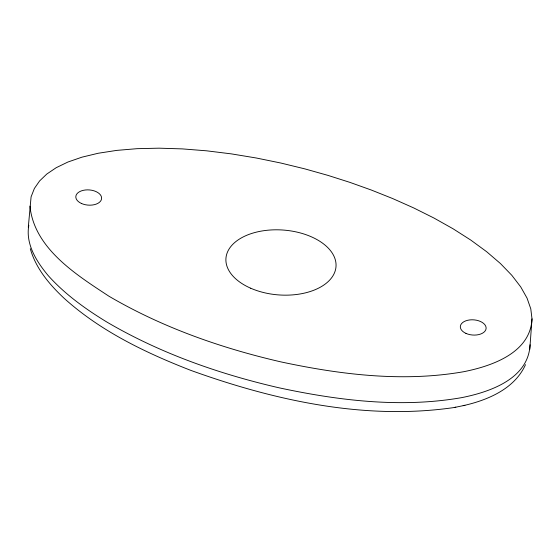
<?xml version="1.0" encoding="UTF-8"?>
<svg xmlns="http://www.w3.org/2000/svg" width="560" height="560" viewBox="0 0 560 560"><rect width="100%" height="100%" fill="white"/><g stroke="black" fill="none" stroke-linecap="round" stroke-linejoin="round"><path stroke-width="0.84" d="M529.767 349.482L532 318.85L530.782 308.833L527.051 298.137L520.73 286.916L511.826 275.317L500.409 263.515L486.64 251.706L470.771 240.072L453.089 228.795L433.937 218.029L413.686 207.921L392.7 198.569L371.336 190.043L349.93 182.385L327.964 175.385L304.857 168.882L280.854 163.037L256.242 157.99L231.364 153.881L206.612 150.815L182.371 148.897L159.061 148.176L137.046 148.68L116.683 150.395L98.238 153.251L81.935 157.171L67.893 162.036L56.182 167.713L46.774 174.062L39.606 180.929L34.384 188.454L31.087 196.861L28.287 227.29M28.826 225.288C25.382 244.125 36.652 261.709 48.174 275.555C64.939 294.294 85.54 309.05 106.911 322.077C160.202 353.318 219.107 374.01 279.146 387.828C338.863 400.596 401.1 408.247 461.762 397.621C489.867 392.021 528.514 378.819 530.054 344.757M532 318.85C530.46 352.919 491.813 366.114 463.708 371.714C403.053 382.347 340.809 374.689 281.092 361.928C221.053 348.103 162.148 327.418 108.864 296.17C76.468 274.841 34.209 248.612 29.946 206.115M525.504 364.651C514.661 388.899 487.571 400.211 463.19 405.664M30.289 248.654C35.742 268.324 49.476 284.564 64.106 298.277C100.38 331.023 145.096 352.569 190.267 370.16L191.842 370.748C275.198 400.701 365.603 420.532 454.3 407.505L455.791 407.19M454.3 407.505L464.905 405.3M250.719 288.225A55.188 32.515 4.3 0 0 335.965 267.057A55.188 32.515 4.3 0 0 256.235 232.169A55.188 32.515 4.3 0 0 250.719 288.225M465.927 333.375A12.929 7.616 4.3 0 0 486.087 328.664A12.929 7.616 4.3 0 0 467.656 320.285A12.929 7.616 4.3 0 0 465.927 333.375M81.424 203.462A12.929 7.616 4.3 0 0 101.591 198.744A12.929 7.616 4.3 0 0 83.153 190.365A12.929 7.616 4.3 0 0 81.424 203.462"/></g></svg>
